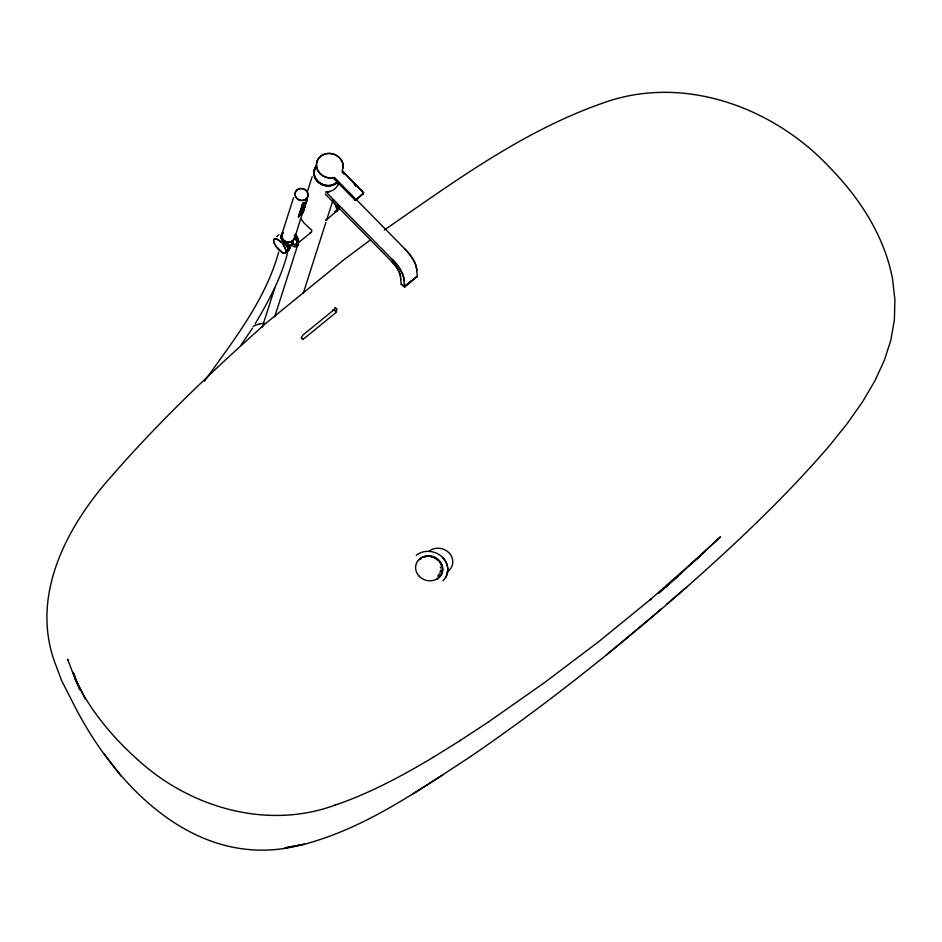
<?xml version="1.0" encoding="UTF-8"?>
<svg xmlns="http://www.w3.org/2000/svg" width="942" height="942" viewBox="0 0 942 942"><rect width="100%" height="100%" fill="white"/><g stroke="black" fill="none" stroke-linecap="round" stroke-linejoin="round"><path stroke-width="1.41" d="M289.406 249.088L289.406 246.922M416.152 276.771L412.749 279.856M404.036 280.893L404.648 287.145L417.118 276.677M302.9 211.715L294.575 238.338M302.806 213.281L303.736 210.019M303.983 209.265L303.936 208.677L303.889 209.878M307.163 198.868L306.362 200.987M273.569 240.834L273.698 239.433L275.135 238.361C280.916 239.951 285.838 246.274 286.038 252.22M280.763 235.582L280.857 237.69M337.318 210.619L337.165 207.852M338.849 209.301L338.767 206.604M336.883 210.101L336.058 205.886M337.048 209.901L338.402 208.853L337.495 204.708M338.402 208.853L338.543 207.77M303.383 211.149L303.041 212.209M303.465 210.054L303.124 211.208L303.842 210.254M304.631 206.793C302.888 212.362 305.903 203.602 305.338 205.344M304.973 206.475L305.279 205.733M305.279 204.39L306.268 202.094M306.056 203.083L306.374 202.33M307.045 199.94L306.009 202.141L306.468 200.752M306.586 200.681L307.092 200.069M289.583 248.476L289.9 247.405A5.122 4.604 17.7 0 0 289.83 246.321M292.444 243.095L292.679 241.835A6.099 5.487 17.7 0 0 292.585 240.551M294.351 238.514L294.658 237.019A6.523 5.876 17.7 0 0 294.563 235.641A6.476 5.817 17.7 0 1 294.587 237.043M294.493 238.597L294.822 237.019A6.688 6.017 17.7 0 0 294.728 235.606M337.931 184.985L338.519 182.83M303.171 212.138L303.477 211.397M304.254 208.747L304.56 207.994M304.49 207.676L304.819 206.616M305.703 204.214L306.009 203.46M306.421 201.953L306.727 201.199M307.151 199.68L307.351 198.691M304.572 206.675L305.02 205.285L304.666 206.416M304.925 205.544L305.491 204.202L305.09 205.462M305.655 203.272L306.209 201.929L305.809 203.201M287.581 252.88C281.175 278.255 268.399 301.346 255.223 323.742M278.667 252.162C265.491 299.697 234.381 339.238 206.227 378.755M281.682 234.864L293.539 197.714M307.316 191.921L312.155 176.743M303.253 293.292L325.838 222.524M326.509 220.428L333.115 199.728M343.182 167.676A13.553 12.187 17.7 0 0 330.465 153.499A13.435 12.093 17.7 0 0 316.512 164.932A13.435 12.093 17.7 0 0 330.454 177.92L334.304 177.52L355.711 199.386L334.269 177.685L330.442 178.062A13.553 12.187 17.7 0 1 316.382 164.98A13.553 12.187 17.7 0 1 330.465 153.499A13.435 12.093 17.7 0 1 343.088 167.617L342.229 171.067L363.647 192.792L355.24 200.375L355.758 199.186M363.318 193.922L363.647 192.792L342.299 170.926M262.253 327.098L274.781 288.052M274.675 316.842L297.943 244.331A4.392 3.945 17.8 0 1 296.965 245.544M304.607 207.617L304.925 206.863M305.997 202.13L306.515 201.341M302.959 212.127L304.007 209.701M303.83 208.924L304.725 207.44M335.882 308.246L302.971 334.987L301.687 337.036L301.993 338.814L302.888 339.273L305.29 337.601L335.847 312.591L337.036 309.164L334.857 307.516M306.527 200.94L306.727 199.857M326.062 219.792L325.379 220.357M294.399 238.373L292.832 240.752L293.951 239.657M289.7 248.464L286.533 251.279M294.563 238.397L292.974 240.94M305.184 203.919C305.243 203.472 304.278 204.367 304.925 203.472M302.653 211.856C302.135 211.926 302.888 211.373 301.935 211.82L302.394 211.408M300.027 211.291L301.193 210.584M302.665 203.39L303.724 202.66M302.205 204.496L303.359 203.79M302.052 205.674C304.242 204.402 300.039 205.992 302.994 204.92M301.475 206.757L302.641 206.062M301.11 207.899L302.276 207.193M300.757 209.03L301.911 208.323M300.392 210.16L301.558 209.454M300.981 210.973L300.251 211.338M299.674 212.421L300.828 211.726M299.415 213.587L300.463 212.857M298.944 214.694L300.109 213.987M298.802 215.871C300.981 214.588 296.789 216.189 299.744 215.117M298.225 216.954L299.379 216.248M326.203 220.11L337.33 210.549M338.92 209.312L337.448 210.443L336.212 210.219M252.527 328.099L240.893 345.243M273.686 239.645L276.336 238.809L281.093 242.2M204.544 381.298L205.674 379.602M290.595 245.403L295.187 246.886L297.319 245.98L298.555 244.108M297.319 245.98L298.614 244.108M289.088 250.089L288.228 250.596M305.408 202L305.962 200.94L305.691 201.929M305.161 203.036C305.396 203.201 305.031 201.635 305.326 203.06M304.443 205.309C304.56 205.65 304.337 203.884 304.607 205.332M302.877 209.925L303.442 208.865L303.159 209.854M303.983 206.428L304.572 205.509L303.23 207.77L304.242 206.463M303.265 208.688C303.56 207.358 303.265 209.053 303.524 208.724M302.535 210.961C302.865 209.654 302.535 211.302 302.794 210.996M301.817 213.222C302.111 211.903 301.817 213.575 302.076 213.257M301.452 214.352C301.77 213.057 301.452 214.705 301.711 214.387M301.087 215.482C301.393 214.164 301.099 215.836 301.346 215.518M303.877 207.593L304.207 207.099L303.724 207.57M296.801 243.801L294.057 244.649L292.138 242.306L292.997 244.025L294.716 244.685M292.008 244.261L288.735 246.521M289.241 249.418L287.569 250.855M363.235 193.899L355.311 200.352L333.845 178.697M282.682 232.839L280.669 236.501C281.788 241.741 289.394 245.344 287.757 251.302C287.239 252.574 288.758 245.78 286.074 244.826M283.153 232.992C276.913 238.514 287.322 241.776 289.182 245.886M283.106 232.933C274.711 239.786 296.718 244.92 287.651 250.501M691.899 563.34L720.536 536.728L680.206 574.137M695.373 560.113L699.941 555.968L650.039 599.83L651.004 599.03L598.888 641.514L544.606 682.55L488.121 722.173M665.7 587.196L668.879 584.346M672.046 581.485L678.24 575.903M658.823 593.354L682.161 572.371M666.995 604.01L688.049 585.924C737.598 541.968 785.911 496.34 829.148 446.084L846.999 423.853L862.295 402.21L874.741 381.157L884.279 360.527L890.791 340.38L894.37 319.962L894.9 299.591L892.545 279.009C884.479 236.148 859.869 198.338 829.772 167.523L829.725 167.464C773.194 106.999 683.009 73.853 602.68 103.137L602.503 103.196C522.492 131.209 453.479 182.265 384.36 230.001M686.836 586.984C617.434 647.919 545.124 705.676 468.798 757.745C417.035 791.41 365.06 828.018 304.631 844.173L285.249 847.859L304.631 844.173M661.107 609.18L606.036 655.314M276.665 236.642L278.914 234.805M298.967 242.306L310.86 232.615M401.174 284.143L404.483 287.11M401.257 284.272L400.727 279.55M404.436 286.203L411.784 280.457M411.866 280.575L404.589 286.509L401.928 284.343M428.716 551.541L431.083 549.845A21.395 19.252 17.7 0 1 433.308 548.962A14.13 12.717 17.7 0 1 451.03 555.474A14.13 12.717 17.7 0 1 446.92 571.971M370.241 240.104L343.618 259.957L266.044 323.2C212.08 371.136 159.587 421.05 112.145 475.522C67.789 525 30.485 593.754 54.401 661.343L61.913 681.231L71.78 700.495C113.982 786.158 197.926 873.375 302.806 844.527M291.737 241.458L292.868 240.646M291.726 241.623L293.044 240.74M292.95 240.881L288.935 242.577A6.688 6.017 17.7 0 1 282.412 239.244A6.688 6.017 17.7 0 1 282.8 232.603M289.983 246.003L291.89 244.249L292.809 241.811A6.217 5.593 17.7 0 0 292.715 240.493M460.073 740.6L488.345 722.043M460.297 740.471L433.108 757.415M301.946 205.544L302.782 205.309M302.429 206.439L301.699 206.804M300.251 213.233L299.532 213.61M298.685 215.742L299.532 215.494M412.466 794.177L443.317 774.642M433.273 757.309L433.414 757.215C401.998 775.914 369.629 793.47 334.869 805.174L334.952 805.151C266.869 830.185 189.636 807.471 137.485 759.476L137.544 759.546C116.631 740.848 98.027 719.488 83.697 695.314L74.583 677.569M309.871 233.004L311.26 232.285L311.908 230.284L304.266 223.266L300.745 218.732M253.115 326.391L255.188 325.473M303.512 203.036L302.782 203.413M303.147 204.179L302.417 204.544M302.064 207.57L301.334 207.946M301.699 208.7L300.969 209.077M301.334 209.842L300.616 210.207M300.616 212.103L299.886 212.468M299.897 214.364L299.167 214.741M299.167 216.636L298.72 216.978M291.773 241.47L290.371 242.106L291.867 241.576M288.382 245.709L289.512 245.32M336.824 211.373L334.693 211.467L336.824 211.444M286.498 252.056L287.899 250.913L287.734 248.205M255.117 325.426L259.45 323.977M295.529 244.696C299.744 243.107 294.787 239.032 294.775 236.312M329.841 191.579L326.073 192.062L393.273 260.498A19.582 7.383 50.8 0 1 403.906 279.291L404.189 280.893M297.083 243.354C300.651 241.505 296.659 236.43 295.27 234.264L298.602 241.14L297.955 243.13L296.977 243.519C300.745 241.729 296.636 236.536 295.258 234.311M259.403 323.93L263.948 323.2M288.959 242.235A6.476 5.817 17.7 0 1 282.647 239.009A6.476 5.817 17.7 0 1 283.024 232.58A6.523 5.876 17.7 0 0 282.6 239.009A6.523 5.876 17.7 0 0 288.97 242.259L290.43 242.035M288.935 242.506L290.489 242.153M325.32 194.123L392.59 262.441A14.554 5.487 50.8 0 1 400.503 276.406L400.55 277.301M332.95 309.588L335.387 311.107M326.226 192.015L326.026 191.897A13.553 12.187 17.7 0 0 337.86 184.856M336.424 311.861L335.917 311.508A33.606 20.7 64.1 0 1 335.399 311.06M301.181 337.884L302.877 339.202M342.193 172.256L344.195 174.305M354.204 184.502L356.206 186.54M356.335 199.527L405.025 249.124M404.966 249.135L406.002 250.113A19.582 7.371 50.8 0 1 416.647 268.906L416.705 269.848M392.378 259.391L393.367 260.392A19.688 7.418 50.8 0 1 404.059 279.291L404.13 280.104M391.637 261.546L392.531 262.465A14.66 5.522 50.8 0 1 400.503 276.536M282.941 240.634L281.375 238.597M104.244 753.941L121.353 776.373M275.759 245.944L282.141 252.432A8.643 3.262 50.8 0 0 285.767 253.068M333.915 202.2L337.472 209.442M282.847 243.872L286.415 251.067L286.262 252.244L284.661 253.351C279.421 252.091 275.829 247.004 273.91 242.235M335.022 204.108L336.412 206.11M286.969 246.463L281.258 238.679L280.775 236.501M296.165 240.186L294.693 236.43M67.918 660.106L67.588 659.176L75.136 679.076L85.322 699.035L84.686 697.763M75.584 680.03L78.398 686.094M274.628 244.155L273.58 240.646M296.671 240.987L297.119 242.8M78.892 687.354L79.87 689.862L73.205 672.305L77.303 683.739M338.684 206.616L338.99 208.147M416.764 270.507L417.224 276.842M400.668 278.879L400.562 277.183M416.705 269.718L416.764 270.637M400.68 278.761L400.727 279.668M295.529 246.298A4.392 3.945 17.8 0 1 293.857 246.463M336.8 182.536A13.27 11.94 17.7 0 1 331.572 185.303M330.371 185.562A13.27 11.94 17.7 0 1 314.652 176.342M314.357 170.667A13.27 11.94 17.7 0 1 316.218 166.522M336.895 182.242A13.27 11.94 17.7 0 1 331.666 185.021M330.465 185.28A13.27 11.94 17.7 0 1 325.485 185.209M324.26 184.926A13.27 11.94 17.7 0 1 314.451 174.929M314.275 171.491A13.27 11.94 17.7 0 1 315.158 168.218M337.919 181.594A13.553 12.187 17.7 0 1 319.573 182.96A13.553 12.187 17.7 0 1 316.088 166.098M337.825 181.877A13.553 12.187 17.7 0 1 319.479 183.243A13.553 12.187 17.7 0 1 315.994 166.381M405.943 250.136A19.688 7.418 50.8 0 1 416.647 269.035M288.994 242.388A6.688 6.017 17.7 0 1 282.47 239.056A6.688 6.017 17.7 0 1 282.871 232.415M294.658 235.794A6.688 6.017 17.7 0 1 294.752 237.207M289.7 246.38A5.004 4.51 17.7 0 1 289.783 247.44M418.46 560.207A13.694 12.317 17.7 0 1 438.937 560.478A13.694 12.317 17.7 0 1 436.97 579.071M439.455 573.69A11.61 10.444 17.7 0 1 438.631 574.95M438.148 575.527A11.61 10.444 17.7 0 1 437.618 576.068M440.409 567.143A11.61 10.444 17.7 0 1 440.538 567.896M440.562 570.145A11.61 10.444 17.7 0 1 440.067 572.324M442.033 571.547A13.306 11.975 17.7 0 1 438.772 577.481M420.627 559.006A13.306 11.975 17.7 0 1 421.38 558.524M423.841 557.393A13.306 11.975 17.7 0 1 425.619 556.934M431.224 557.005A13.306 11.975 17.7 0 1 432.142 557.24M433.932 557.864A13.306 11.975 17.7 0 1 434.804 558.265M435.628 558.712A13.306 11.975 17.7 0 1 436.429 559.218M437.182 559.772A13.306 11.975 17.7 0 1 437.912 560.36M439.207 561.691A13.306 11.975 17.7 0 1 440.75 563.928M441.15 564.741A13.306 11.975 17.7 0 1 441.774 566.401M442.128 568.108A13.306 11.975 17.7 0 1 442.151 570.699M416.234 555.356A18.864 16.968 17.7 0 1 442.198 556.981A18.864 16.968 17.7 0 1 442.94 580.778M442.599 557.57A18.864 16.968 17.7 0 1 445.884 577.069M296.73 198.444A6.688 6.017 17.7 0 0 307.893 196.595A6.688 6.017 17.7 0 0 299.98 188.541A6.688 6.017 17.7 0 0 296.73 198.444M296.848 198.303A6.559 5.899 17.7 0 0 307.787 196.501A6.559 5.899 17.7 0 0 300.027 188.6A6.559 5.899 17.7 0 0 296.848 198.303M419.108 576.139A13.694 12.317 17.7 0 0 442.081 572.877A13.694 12.317 17.7 0 0 426.29 556.051A13.694 12.317 17.7 0 0 419.108 576.139"/></g></svg>
